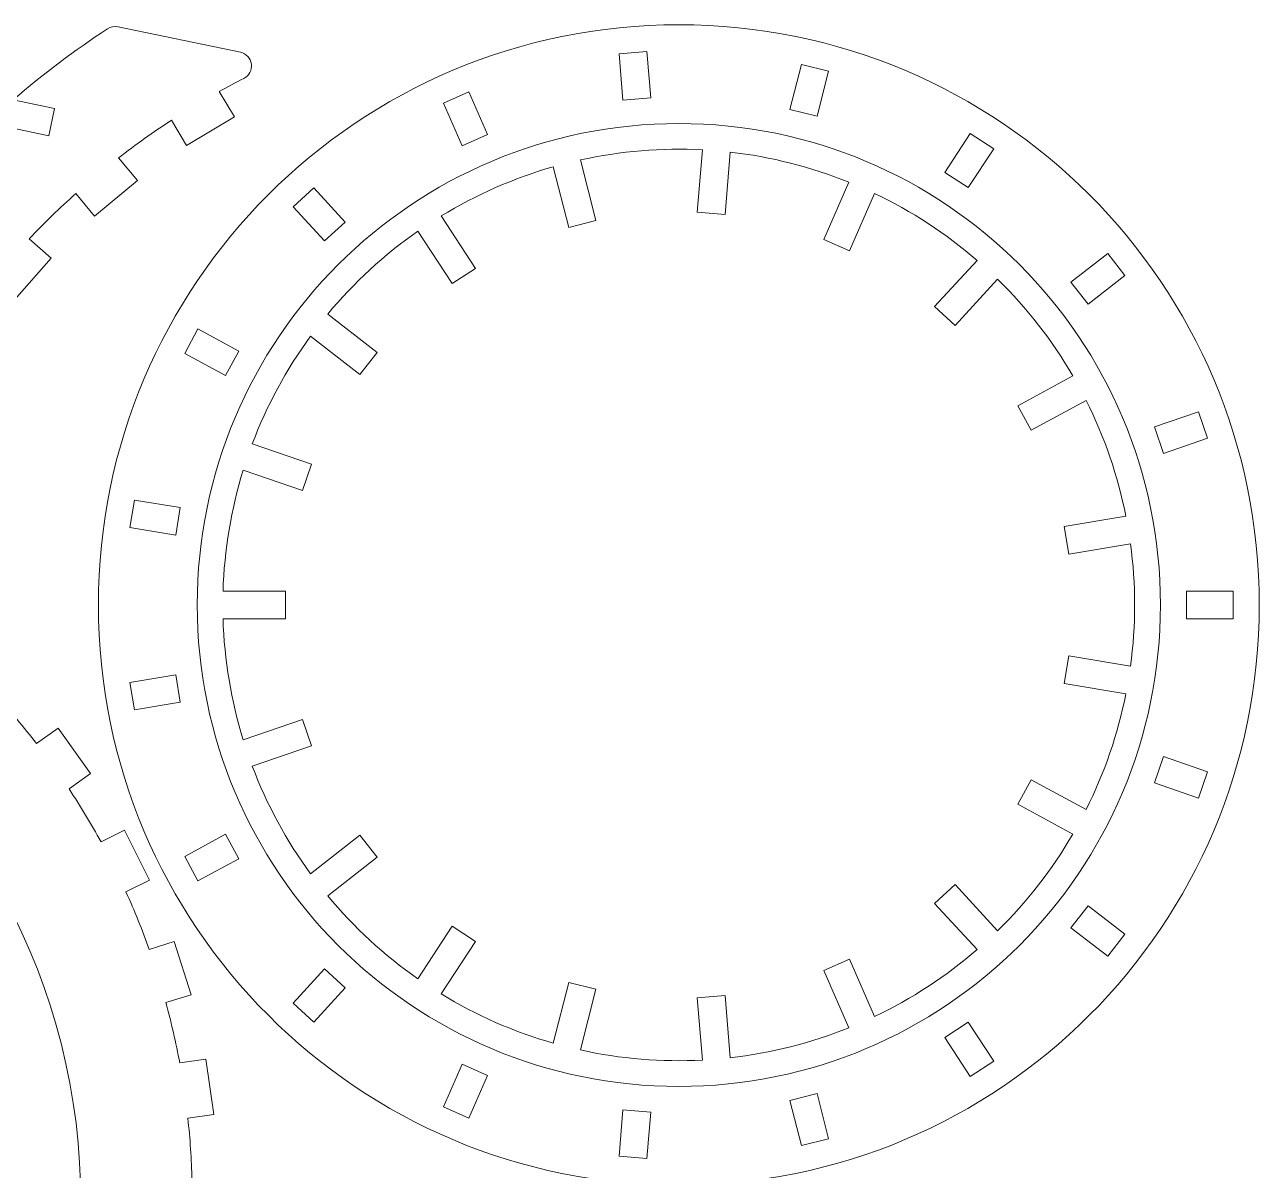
# Model space of a CAD drawing. Header units: millimetres. Extents: x -356 to 356, y -196 to 196.
# Drawn here: x 206.3 to 339, y 72.6 to 195.8 of the extents above; entities that cross this region are included whole.
import ezdxf

# ---------------------------------------------------------------- set-up
doc = ezdxf.new("R2010")
doc.units = ezdxf.units.MM
doc.header["$MEASUREMENT"] = 0
doc.layers.add('Camada 1', color=7, linetype='Continuous')

msp = doc.modelspace()

# ---------------------------------------------------------------- linework, layer by layer
at = {"layer": 'Camada 1', "lineweight": 20}
for points, knots in [([(187.7214, 17.2028), (205.5258, 31.9599), (214.6102, 54.7539), (211.8368, 77.7122), (211.8368, 77.7122), (209.0635, 100.6704), (194.8126, 120.6456), (174.0063, 130.7387), (174.0063, 130.7387), (173.3967, 131.0343), (173.061, 131.702), (173.1873, 132.3676), (173.1873, 132.3676), (173.2934, 132.9272), (173.4043, 133.4857), (173.5202, 134.0431), (173.5202, 134.0431), (173.5202, 134.0431), (180.6996, 132.5417), (180.6996, 132.5417), (180.6996, 132.5417), (180.6996, 132.5417), (181.3137, 135.4782), (181.3137, 135.4782), (181.3137, 135.4782), (181.3137, 135.4782), (174.1763, 136.9708), (174.1763, 136.9708), (174.1763, 136.9708), (178.6234, 155.47), (188.4127, 172.2529), (202.3258, 185.2306), (202.3258, 185.2306), (202.3258, 185.2306), (208.915, 183.8526), (208.915, 183.8526), (208.915, 183.8526), (208.915, 183.8526), (209.5291, 186.7891), (209.5291, 186.7891), (209.5291, 186.7891), (209.5291, 186.7891), (205.0953, 187.7163), (205.0953, 187.7163), (205.0953, 187.7163), (208.3004, 190.4837), (211.6831, 193.0384), (215.2221, 195.3637), (215.2221, 195.3637), (215.5555, 195.5828), (215.9624, 195.66), (216.3529, 195.5784), (216.3529, 195.5784), (216.3529, 195.5784), (229.5051, 192.8279), (229.5051, 192.8279), (229.5051, 192.8279), (230.1279, 192.6976), (230.6007, 192.1887), (230.6849, 191.5581), (230.6849, 191.5581), (230.7691, 190.9274), (230.4462, 190.3124), (229.8794, 190.0233), (229.8794, 190.0233), (228.9872, 189.5684), (228.1031, 189.0978), (227.2275, 188.6116), (227.2275, 188.6116), (227.2275, 188.6116), (228.8575, 185.9056), (228.8575, 185.9056), (228.8575, 185.9056), (228.8575, 185.9056), (223.718, 182.8097), (223.718, 182.8097), (223.718, 182.8097), (223.718, 182.8097), (222.088, 185.5157), (222.088, 185.5157), (222.088, 185.5157), (220.143, 184.2484), (218.2506, 182.902), (216.4158, 181.4798), (216.4158, 181.4798), (216.4158, 181.4798), (218.4382, 179.0528), (218.4382, 179.0528), (218.4382, 179.0528), (218.4382, 179.0528), (213.8286, 175.2119), (213.8286, 175.2119), (213.8286, 175.2119), (213.8286, 175.2119), (211.8063, 177.639), (211.8063, 177.639), (211.8063, 177.639), (210.0764, 176.0909), (208.4107, 174.4726), (206.8132, 172.7881), (206.8132, 172.7881), (206.8132, 172.7881), (209.1808, 170.6966), (209.1808, 170.6966), (209.1808, 170.6966), (209.1808, 170.6966), (205.2084, 166.1999), (205.2084, 166.1999), (205.2084, 166.1999), (205.2084, 166.1999), (202.8408, 168.2915), (202.8408, 168.2915), (202.8408, 168.2915), (201.3662, 166.4986), (199.9657, 164.646), (198.6427, 162.7384), (198.6427, 162.7384), (198.6427, 162.7384), (201.3005, 161.0308), (201.3005, 161.0308), (201.3005, 161.0308), (201.3005, 161.0308), (198.0573, 155.9829), (198.0573, 155.9829), (198.0573, 155.9829), (198.0573, 155.9829), (195.3996, 157.6904), (195.3996, 157.6904), (195.3996, 157.6904), (194.2145, 155.6942), (193.1116, 153.6504), (192.0939, 151.5639), (192.0939, 151.5639), (192.0939, 151.5639), (194.9803, 150.28), (194.9803, 150.28), (194.9803, 150.28), (194.9803, 150.28), (192.5418, 144.7979), (192.5418, 144.7979), (192.5418, 144.7979), (192.5418, 144.7979), (189.6554, 146.0818), (189.6554, 146.0818), (189.6554, 146.0818), (188.5133, 143.2492), (187.5248, 140.357), (186.694, 137.418), (186.694, 137.418), (187.5437, 136.8875), (188.3833, 136.3411), (189.2125, 135.7791), (189.2125, 135.7791), (189.2125, 135.7791), (190.8876, 138.0613), (190.8876, 138.0613), (190.8876, 138.0613), (190.8876, 138.0613), (195.7246, 134.5111), (195.7246, 134.5111), (195.7246, 134.5111), (195.7246, 134.5111), (194.0494, 132.2288), (194.0494, 132.2288), (194.0494, 132.2288), (195.7894, 130.8484), (197.4712, 129.396), (199.0904, 127.8757), (199.0904, 127.8757), (199.0904, 127.8757), (201.1043, 129.8653), (201.1043, 129.8653), (201.1043, 129.8653), (201.1043, 129.8653), (205.3211, 125.5969), (205.3211, 125.5969), (205.3211, 125.5969), (205.3211, 125.5969), (203.3071, 123.6073), (203.3071, 123.6073), (203.3071, 123.6073), (204.8077, 121.9698), (206.2395, 120.2705), (207.5988, 118.5139), (207.5988, 118.5139), (207.5988, 118.5139), (209.9011, 120.1611), (209.9011, 120.1611), (209.9011, 120.1611), (209.9011, 120.1611), (213.3924, 115.2814), (213.3924, 115.2814), (213.3924, 115.2814), (213.3924, 115.2814), (211.09, 113.6342), (211.09, 113.6342), (211.09, 113.6342), (212.3137, 111.7806), (213.4597, 109.8769), (214.5251, 107.9279), (214.5251, 107.9279), (214.5251, 107.9279), (217.0584, 109.1916), (217.0584, 109.1916), (217.0584, 109.1916), (217.0584, 109.1916), (219.7366, 103.8226), (219.7366, 103.8226), (219.7366, 103.8226), (219.7366, 103.8226), (217.2034, 102.5589), (217.2034, 102.5589), (217.2034, 102.5589), (218.1197, 100.5356), (218.9513, 98.475), (219.6961, 96.3824), (219.6961, 96.3824), (219.6961, 96.3824), (222.3969, 97.2311), (222.3969, 97.2311), (222.3969, 97.2311), (222.3969, 97.2311), (224.1953, 91.5069), (224.1953, 91.5069), (224.1953, 91.5069), (224.1953, 91.5069), (221.4946, 90.6584), (221.4946, 90.6584), (221.4946, 90.6584), (222.0804, 88.5159), (222.5768, 86.35), (222.9824, 84.1663), (222.9824, 84.1663), (222.9824, 84.1663), (225.7831, 84.5785), (225.7831, 84.5785), (225.7831, 84.5785), (225.7831, 84.5785), (226.6568, 78.6425), (226.6568, 78.6425), (226.6568, 78.6425), (226.6568, 78.6425), (223.8561, 78.2302), (223.8561, 78.2302), (223.8561, 78.2302), (224.0969, 76.0222), (224.2457, 73.8051), (224.302, 71.5847), (224.302, 71.5847), (224.302, 71.5847), (227.1326, 71.5503), (227.1326, 71.5503), (227.1326, 71.5503), (227.1326, 71.5503), (227.0597, 65.5508), (227.0597, 65.5508), (227.0597, 65.5508), (227.0597, 65.5508), (224.2289, 65.5852), (224.2289, 65.5852), (224.2289, 65.5852), (224.1187, 63.3667), (223.916, 61.154), (223.6217, 58.9525), (223.6217, 58.9525), (223.6217, 58.9525), (226.4115, 58.4723), (226.4115, 58.4723), (226.4115, 58.4723), (226.4115, 58.4723), (225.3938, 52.5592), (225.3938, 52.5592), (225.3938, 52.5592), (225.3938, 52.5592), (222.6038, 53.0395), (222.6038, 53.0395), (222.6038, 53.0395), (222.1452, 50.8662), (221.5964, 48.713), (220.9585, 46.5854), (220.9585, 46.5854), (220.9585, 46.5854), (223.6379, 45.6714), (223.6379, 45.6714), (223.6379, 45.6714), (223.6379, 45.6714), (221.7008, 39.9928), (221.7008, 39.9928), (221.7008, 39.9928), (221.7008, 39.9928), (219.0214, 40.9068), (219.0214, 40.9068), (219.0214, 40.9068), (218.226, 38.833), (217.3445, 36.7932), (216.3792, 34.7927), (216.3792, 34.7927), (216.3792, 34.7927), (218.881, 33.4679), (218.881, 33.4679), (218.881, 33.4679), (218.881, 33.4679), (216.0729, 28.1655), (216.0729, 28.1655), (216.0729, 28.1655), (216.0729, 28.1655), (213.5711, 29.4905), (213.5711, 29.4905), (213.5711, 29.4905), (212.4587, 27.568), (211.2667, 25.6927), (209.9982, 23.8694), (209.9982, 23.8694), (209.9982, 23.8694), (212.2599, 22.1667), (212.2599, 22.1667), (212.2599, 22.1667), (212.2599, 22.1667), (208.6511, 17.3733), (208.6511, 17.3733), (208.6511, 17.3733), (208.6511, 17.3733), (206.3894, 19.0761), (206.3894, 19.0761), (206.3894, 19.0761), (204.9878, 17.3531), (203.5151, 15.6891), (201.9751, 14.0885), (201.9751, 14.0885), (201.9751, 14.0885), (203.94, 12.0506), (203.94, 12.0506), (203.94, 12.0506), (203.94, 12.0506), (199.6207, 7.886), (199.6207, 7.886), (199.6207, 7.886), (199.6207, 7.886), (197.6558, 9.924), (197.6558, 9.924), (197.6558, 9.924), (196.9091, 9.2563), (196.15, 8.6027), (195.3787, 7.9635), (195.3787, 7.9635), (194.4155, 7.1651), (193.4666, 6.3496), (192.5324, 5.5172), (192.5324, 5.5172), (192.5324, 5.5172), (194.6897, 3.231), (194.6897, 3.231), (194.6897, 3.231), (194.6897, 3.231), (190.3259, -0.8868), (190.3259, -0.8868), (190.3259, -0.8868), (190.3259, -0.8868), (188.1686, 1.3994), (188.1686, 1.3994), (188.1686, 1.3994), (186.4292, -0.3385), (184.7515, -2.137), (183.1383, -3.9927), (183.1383, -3.9927), (183.1383, -3.9927), (185.5686, -5.9863), (185.5686, -5.9863), (185.5686, -5.9863), (185.5686, -5.9863), (181.7633, -10.6251), (181.7633, -10.6251), (181.7633, -10.6251), (181.7633, -10.6251), (179.333, -8.6315), (179.333, -8.6315), (179.333, -8.6315), (177.8285, -10.5764), (176.3928, -12.5735), (175.0285, -14.619), (175.0285, -14.619), (175.0285, -14.619), (177.6924, -16.2877), (177.6924, -16.2877), (177.6924, -16.2877), (177.6924, -16.2877), (174.5073, -21.3725), (174.5073, -21.3725), (174.5073, -21.3725), (174.5073, -21.3725), (171.8434, -19.7038), (171.8434, -19.7038), (171.8434, -19.7038), (170.5983, -21.824), (169.4279, -23.9874), (168.3346, -26.1897), (168.3346, -26.1897), (168.3346, -26.1897), (171.1889, -27.5063), (171.1889, -27.5063), (171.1889, -27.5063), (171.1889, -27.5063), (168.6756, -32.9546), (168.6756, -32.9546), (168.6756, -32.9546), (168.6756, -32.9546), (165.8213, -31.6379), (165.8213, -31.6379), (165.8213, -31.6379), (164.8556, -33.8992), (163.9696, -36.1936), (163.1649, -38.517), (163.1649, -38.517), (163.1649, -38.517), (166.1633, -39.4603), (166.1633, -39.4603), (166.1633, -39.4603), (166.1633, -39.4603), (164.3626, -45.1838), (164.3626, -45.1838), (164.3626, -45.1838), (164.3626, -45.1838), (161.3642, -44.2404), (161.3642, -44.2404), (161.3642, -44.2404), (160.6936, -46.606), (160.1063, -48.9945), (159.6033, -51.4013), (159.6033, -51.4013), (159.6033, -51.4013), (162.6974, -51.9561), (162.6974, -51.9561), (162.6974, -51.9561), (162.6974, -51.9561), (161.6383, -57.8618), (161.6383, -57.8618), (161.6383, -57.8618), (161.6383, -57.8618), (158.5444, -57.3071), (158.5444, -57.3071), (158.5444, -57.3071), (158.1798, -59.7387), (157.9007, -62.1823), (157.7076, -64.6336), (157.7076, -64.6336), (157.7076, -64.6336), (160.847, -64.7908), (160.847, -64.7908), (160.847, -64.7908), (160.847, -64.7908), (160.5469, -70.7832), (160.5469, -70.7832), (160.5469, -70.7832), (160.5469, -70.7832), (157.4076, -70.6261), (157.4076, -70.6261), (157.4076, -70.6261), (157.3548, -73.0843), (157.3885, -75.5437), (157.5084, -77.9996), (157.5084, -77.9996), (157.5084, -77.9996), (160.6423, -77.7566), (160.6423, -77.7566), (160.6423, -77.7566), (160.6423, -77.7566), (161.106, -83.7386), (161.106, -83.7386), (161.106, -83.7386), (161.106, -83.7386), (157.9721, -83.9815), (157.9721, -83.9815), (157.9721, -83.9815), (158.2321, -86.4266), (158.578, -88.8617), (159.009, -91.2825), (159.009, -91.2825), (159.009, -91.2825), (162.0866, -90.6433), (162.0866, -90.6433), (162.0866, -90.6433), (162.0866, -90.6433), (163.3066, -96.518), (163.3066, -96.518), (163.3066, -96.518), (163.3066, -96.518), (160.229, -97.1571), (160.229, -97.1571), (160.229, -97.1571), (160.7976, -99.5494), (161.4499, -101.9208), (162.1849, -104.2671), (162.1849, -104.2671), (162.1849, -104.2671), (165.1565, -103.2421), (165.1565, -103.2421), (165.1565, -103.2421), (165.1565, -103.2421), (167.1129, -108.9142), (167.1129, -108.9142), (167.1129, -108.9142), (167.1129, -108.9142), (164.1415, -109.9392), (164.1415, -109.9392), (164.1415, -109.9392), (165.0094, -112.2397), (165.9578, -114.5091), (166.985, -116.7431), (166.985, -116.7431), (166.985, -116.7431), (169.8021, -115.3488), (169.8021, -115.3488), (169.8021, -115.3488), (169.8021, -115.3488), (172.4634, -120.7264), (172.4634, -120.7264), (172.4634, -120.7264), (172.4634, -120.7264), (167.086, -123.3877), (167.086, -123.3877), (167.086, -123.3877), (167.086, -123.3877), (165.1765, -123.7067), (165.1765, -123.7067), (165.1765, -123.7067), (165.1765, -123.7067), (165.7906, -120.7703), (165.7906, -120.7703), (165.7906, -120.7703), (165.7906, -120.7703), (163.0366, -120.1943), (163.0366, -120.1943), (163.0366, -120.1943), (163.0366, -120.1943), (162.4225, -123.1308), (162.4225, -123.1308), (162.4225, -123.1308), (162.4225, -123.1308), (157.5284, -122.1073), (157.5284, -122.1073), (157.5284, -122.1073), (157.5284, -122.1073), (158.1425, -119.1708), (158.1425, -119.1708), (158.1425, -119.1708), (158.1425, -119.1708), (155.3884, -118.5949), (155.3884, -118.5949), (155.3884, -118.5949), (154.9034, -118.4935), (154.4997, -118.1591), (154.3099, -117.7013), (154.3099, -117.7013), (148.7376, -104.2656), (145.8307, -90.2451), (145.4259, -76.3051), (145.4259, -76.3051), (145.3866, -74.9547), (145.3706, -73.6032), (145.3785, -72.2522), (145.3785, -72.2522), (145.3804, -71.9156), (145.3838, -71.5789), (145.3887, -71.2423), (145.3887, -71.2423), (145.3947, -70.8212), (145.4029, -70.4004), (145.4136, -69.9796), (145.4136, -69.9796), (145.44, -68.9272), (145.4805, -67.8754), (145.5354, -66.8253), (145.5354, -66.8253), (145.5636, -66.2869), (145.5951, -65.7486), (145.6308, -65.2108), (145.6308, -65.2108), (145.7652, -63.1784), (145.9521, -61.1498), (146.1921, -59.1271), (146.1921, -59.1271), (149.6483, -29.9939), (164.0119, -2.4485), (187.7214, 17.2028)], [0, 0, 0, 0, 0.00680272, 0.00680272, 0.00680272, 0.00680272, 0.01360544, 0.01360544, 0.01360544, 0.01360544, 0.02040816, 0.02040816, 0.02040816, 0.02040816, 0.02721088, 0.02721088, 0.02721088, 0.02721088, 0.03401361, 0.03401361, 0.03401361, 0.03401361, 0.04081633, 0.04081633, 0.04081633, 0.04081633, 0.04761905, 0.04761905, 0.04761905, 0.04761905, 0.05442177, 0.05442177, 0.05442177, 0.05442177, 0.06122449, 0.06122449, 0.06122449, 0.06122449, 0.06802721, 0.06802721, 0.06802721, 0.06802721, 0.07482993, 0.07482993, 0.07482993, 0.07482993, 0.08163265, 0.08163265, 0.08163265, 0.08163265, 0.08843537, 0.08843537, 0.08843537, 0.08843537, 0.0952381, 0.0952381, 0.0952381, 0.0952381, 0.10204082, 0.10204082, 0.10204082, 0.10204082, 0.10884354, 0.10884354, 0.10884354, 0.10884354, 0.11564626, 0.11564626, 0.11564626, 0.11564626, 0.12244898, 0.12244898, 0.12244898, 0.12244898, 0.1292517, 0.1292517, 0.1292517, 0.1292517, 0.13605442, 0.13605442, 0.13605442, 0.13605442, 0.14285714, 0.14285714, 0.14285714, 0.14285714, 0.14965986, 0.14965986, 0.14965986, 0.14965986, 0.15646259, 0.15646259, 0.15646259, 0.15646259, 0.16326531, 0.16326531, 0.16326531, 0.16326531, 0.17006803, 0.17006803, 0.17006803, 0.17006803, 0.17687075, 0.17687075, 0.17687075, 0.17687075, 0.18367347, 0.18367347, 0.18367347, 0.18367347, 0.19047619, 0.19047619, 0.19047619, 0.19047619, 0.19727891, 0.19727891, 0.19727891, 0.19727891, 0.20408163, 0.20408163, 0.20408163, 0.20408163, 0.21088435, 0.21088435, 0.21088435, 0.21088435, 0.21768707, 0.21768707, 0.21768707, 0.21768707, 0.2244898, 0.2244898, 0.2244898, 0.2244898, 0.23129252, 0.23129252, 0.23129252, 0.23129252, 0.23809524, 0.23809524, 0.23809524, 0.23809524, 0.24489796, 0.24489796, 0.24489796, 0.24489796, 0.25170068, 0.25170068, 0.25170068, 0.25170068, 0.2585034, 0.2585034, 0.2585034, 0.2585034, 0.26530612, 0.26530612, 0.26530612, 0.26530612, 0.27210884, 0.27210884, 0.27210884, 0.27210884, 0.27891156, 0.27891156, 0.27891156, 0.27891156, 0.28571429, 0.28571429, 0.28571429, 0.28571429, 0.29251701, 0.29251701, 0.29251701, 0.29251701, 0.29931973, 0.29931973, 0.29931973, 0.29931973, 0.30612245, 0.30612245, 0.30612245, 0.30612245, 0.31292517, 0.31292517, 0.31292517, 0.31292517, 0.31972789, 0.31972789, 0.31972789, 0.31972789, 0.32653061, 0.32653061, 0.32653061, 0.32653061, 0.33333333, 0.33333333, 0.33333333, 0.33333333, 0.34013605, 0.34013605, 0.34013605, 0.34013605, 0.34693878, 0.34693878, 0.34693878, 0.34693878, 0.3537415, 0.3537415, 0.3537415, 0.3537415, 0.36054422, 0.36054422, 0.36054422, 0.36054422, 0.36734694, 0.36734694, 0.36734694, 0.36734694, 0.37414966, 0.37414966, 0.37414966, 0.37414966, 0.38095238, 0.38095238, 0.38095238, 0.38095238, 0.3877551, 0.3877551, 0.3877551, 0.3877551, 0.39455782, 0.39455782, 0.39455782, 0.39455782, 0.40136054, 0.40136054, 0.40136054, 0.40136054, 0.40816327, 0.40816327, 0.40816327, 0.40816327, 0.41496599, 0.41496599, 0.41496599, 0.41496599, 0.42176871, 0.42176871, 0.42176871, 0.42176871, 0.42857143, 0.42857143, 0.42857143, 0.42857143, 0.43537415, 0.43537415, 0.43537415, 0.43537415, 0.44217687, 0.44217687, 0.44217687, 0.44217687, 0.44897959, 0.44897959, 0.44897959, 0.44897959, 0.45578231, 0.45578231, 0.45578231, 0.45578231, 0.46258503, 0.46258503, 0.46258503, 0.46258503, 0.46938776, 0.46938776, 0.46938776, 0.46938776, 0.47619048, 0.47619048, 0.47619048, 0.47619048, 0.4829932, 0.4829932, 0.4829932, 0.4829932, 0.48979592, 0.48979592, 0.48979592, 0.48979592, 0.49659864, 0.49659864, 0.49659864, 0.49659864, 0.50340136, 0.50340136, 0.50340136, 0.50340136, 0.51020408, 0.51020408, 0.51020408, 0.51020408, 0.5170068, 0.5170068, 0.5170068, 0.5170068, 0.52380952, 0.52380952, 0.52380952, 0.52380952, 0.53061224, 0.53061224, 0.53061224, 0.53061224, 0.53741497, 0.53741497, 0.53741497, 0.53741497, 0.54421769, 0.54421769, 0.54421769, 0.54421769, 0.55102041, 0.55102041, 0.55102041, 0.55102041, 0.55782313, 0.55782313, 0.55782313, 0.55782313, 0.56462585, 0.56462585, 0.56462585, 0.56462585, 0.57142857, 0.57142857, 0.57142857, 0.57142857, 0.57823129, 0.57823129, 0.57823129, 0.57823129, 0.58503401, 0.58503401, 0.58503401, 0.58503401, 0.59183673, 0.59183673, 0.59183673, 0.59183673, 0.59863946, 0.59863946, 0.59863946, 0.59863946, 0.60544218, 0.60544218, 0.60544218, 0.60544218, 0.6122449, 0.6122449, 0.6122449, 0.6122449, 0.61904762, 0.61904762, 0.61904762, 0.61904762, 0.62585034, 0.62585034, 0.62585034, 0.62585034, 0.63265306, 0.63265306, 0.63265306, 0.63265306, 0.63945578, 0.63945578, 0.63945578, 0.63945578, 0.6462585, 0.6462585, 0.6462585, 0.6462585, 0.65306122, 0.65306122, 0.65306122, 0.65306122, 0.65986395, 0.65986395, 0.65986395, 0.65986395, 0.66666667, 0.66666667, 0.66666667, 0.66666667, 0.67346939, 0.67346939, 0.67346939, 0.67346939, 0.68027211, 0.68027211, 0.68027211, 0.68027211, 0.68707483, 0.68707483, 0.68707483, 0.68707483, 0.69387755, 0.69387755, 0.69387755, 0.69387755, 0.70068027, 0.70068027, 0.70068027, 0.70068027, 0.70748299, 0.70748299, 0.70748299, 0.70748299, 0.71428571, 0.71428571, 0.71428571, 0.71428571, 0.72108844, 0.72108844, 0.72108844, 0.72108844, 0.72789116, 0.72789116, 0.72789116, 0.72789116, 0.73469388, 0.73469388, 0.73469388, 0.73469388, 0.7414966, 0.7414966, 0.7414966, 0.7414966, 0.74829932, 0.74829932, 0.74829932, 0.74829932, 0.75510204, 0.75510204, 0.75510204, 0.75510204, 0.76190476, 0.76190476, 0.76190476, 0.76190476, 0.76870748, 0.76870748, 0.76870748, 0.76870748, 0.7755102, 0.7755102, 0.7755102, 0.7755102, 0.78231293, 0.78231293, 0.78231293, 0.78231293, 0.78911565, 0.78911565, 0.78911565, 0.78911565, 0.79591837, 0.79591837, 0.79591837, 0.79591837, 0.80272109, 0.80272109, 0.80272109, 0.80272109, 0.80952381, 0.80952381, 0.80952381, 0.80952381, 0.81632653, 0.81632653, 0.81632653, 0.81632653, 0.82312925, 0.82312925, 0.82312925, 0.82312925, 0.82993197, 0.82993197, 0.82993197, 0.82993197, 0.83673469, 0.83673469, 0.83673469, 0.83673469, 0.84353741, 0.84353741, 0.84353741, 0.84353741, 0.85034014, 0.85034014, 0.85034014, 0.85034014, 0.85714286, 0.85714286, 0.85714286, 0.85714286, 0.86394558, 0.86394558, 0.86394558, 0.86394558, 0.8707483, 0.8707483, 0.8707483, 0.8707483, 0.87755102, 0.87755102, 0.87755102, 0.87755102, 0.88435374, 0.88435374, 0.88435374, 0.88435374, 0.89115646, 0.89115646, 0.89115646, 0.89115646, 0.89795918, 0.89795918, 0.89795918, 0.89795918, 0.9047619, 0.9047619, 0.9047619, 0.9047619, 0.91156463, 0.91156463, 0.91156463, 0.91156463, 0.91836735, 0.91836735, 0.91836735, 0.91836735, 0.92517007, 0.92517007, 0.92517007, 0.92517007, 0.93197279, 0.93197279, 0.93197279, 0.93197279, 0.93877551, 0.93877551, 0.93877551, 0.93877551, 0.94557823, 0.94557823, 0.94557823, 0.94557823, 0.95238095, 0.95238095, 0.95238095, 0.95238095, 0.95918367, 0.95918367, 0.95918367, 0.95918367, 0.96598639, 0.96598639, 0.96598639, 0.96598639, 0.97278912, 0.97278912, 0.97278912, 0.97278912, 0.97959184, 0.97959184, 0.97959184, 0.97959184, 0.98639456, 0.98639456, 0.98639456, 0.98639456, 1, 1, 1, 1]), ([(339.0147, 133.408), (339.0147, 167.865), (311.0818, 195.7979), (276.6249, 195.798), (276.6249, 195.798), (242.1679, 195.798), (214.2349, 167.8652), (214.2348, 133.4082), (214.2348, 133.4082), (214.2348, 98.9513), (242.1676, 71.0183), (276.6246, 71.0181), (276.6246, 71.0181), (311.0814, 71.018), (339.0145, 98.9508), (339.0147, 133.408)], [0, 0, 0, 0, 0.2, 0.2, 0.2, 0.2, 0.4, 0.4, 0.4, 0.4, 0.6, 0.6, 0.6, 0.6, 1, 1, 1, 1]), ([(273.1999, 192.9047), (273.1999, 192.9047), (273.6128, 187.9218), (273.6128, 187.9218), (273.6128, 187.9218), (273.6128, 187.9218), (270.623, 187.6741), (270.623, 187.6741), (270.623, 187.6741), (270.623, 187.6741), (270.2101, 192.657), (270.2101, 192.657), (270.2101, 192.657), (270.2101, 192.657), (273.1999, 192.9047), (273.1999, 192.9047)], [0, 0, 0, 0, 0.2, 0.2, 0.2, 0.2, 0.4, 0.4, 0.4, 0.4, 0.6, 0.6, 0.6, 0.6, 1, 1, 1, 1]), ([(292.7039, 190.7931), (292.7039, 190.7931), (291.4765, 185.9461), (291.4765, 185.9461), (291.4765, 185.9461), (291.4765, 185.9461), (288.5683, 186.6826), (288.5683, 186.6826), (288.5683, 186.6826), (288.5683, 186.6826), (289.7957, 191.5296), (289.7957, 191.5296), (289.7957, 191.5296), (289.7957, 191.5296), (292.7039, 190.7931), (292.7039, 190.7931)], [0, 0, 0, 0, 0.2, 0.2, 0.2, 0.2, 0.4, 0.4, 0.4, 0.4, 0.6, 0.6, 0.6, 0.6, 1, 1, 1, 1]), ([(254.0669, 188.569), (254.0669, 188.569), (256.0754, 183.9901), (256.0754, 183.9901), (256.0754, 183.9901), (256.0754, 183.9901), (253.3281, 182.785), (253.3281, 182.785), (253.3281, 182.785), (253.3281, 182.785), (251.3196, 187.3639), (251.3196, 187.3639), (251.3196, 187.3639), (251.3196, 187.3639), (254.0669, 188.569), (254.0669, 188.569)], [0, 0, 0, 0, 0.2, 0.2, 0.2, 0.2, 0.4, 0.4, 0.4, 0.4, 0.6, 0.6, 0.6, 0.6, 1, 1, 1, 1]), ([(276.6249, 185.1707), (305.2125, 185.1707), (328.3874, 161.9957), (328.3874, 133.4077), (328.3874, 133.4077), (328.3873, 104.8201), (305.2122, 81.6452), (276.6246, 81.6454), (276.6246, 81.6454), (248.0368, 81.6455), (224.862, 104.8205), (224.8621, 133.4081), (224.8621, 133.4081), (224.8621, 161.9959), (248.0371, 185.1708), (276.6249, 185.1707)], [0, 0, 0, 0, 0.2, 0.2, 0.2, 0.2, 0.4, 0.4, 0.4, 0.4, 0.6, 0.6, 0.6, 0.6, 1, 1, 1, 1]), ([(310.4656, 182.4629), (310.4656, 182.4629), (307.7309, 178.2771), (307.7309, 178.2771), (307.7309, 178.2771), (307.7309, 178.2771), (305.2194, 179.9179), (305.2194, 179.9179), (305.2194, 179.9179), (305.2194, 179.9179), (307.9541, 184.1037), (307.9541, 184.1037), (307.9541, 184.1037), (307.9541, 184.1037), (310.4656, 182.4629), (310.4656, 182.4629)], [0, 0, 0, 0, 0.2, 0.2, 0.2, 0.2, 0.4, 0.4, 0.4, 0.4, 0.6, 0.6, 0.6, 0.6, 1, 1, 1, 1]), ([(318.9734, 158.0377), (316.7578, 161.8483), (314.0382, 165.3424), (310.8881, 168.4257), (310.8881, 168.4257), (310.8881, 168.4257), (306.3289, 163.473), (306.3289, 163.473), (306.3289, 163.473), (306.3289, 163.473), (304.1217, 165.5048), (304.1217, 165.5048), (304.1217, 165.5048), (304.1217, 165.5048), (308.681, 170.4575), (308.681, 170.4575), (308.681, 170.4575), (305.3481, 173.3422), (301.6413, 175.764), (297.6608, 177.6573), (297.6608, 177.6573), (297.6608, 177.6573), (294.9567, 171.4926), (294.9567, 171.4926), (294.9567, 171.4926), (294.9567, 171.4926), (292.2094, 172.6977), (292.2094, 172.6977), (292.2094, 172.6977), (292.2094, 172.6977), (294.9135, 178.8624), (294.9135, 178.8624), (294.9135, 178.8624), (290.8246, 180.5086), (286.5323, 181.5956), (282.1527, 182.0939), (282.1527, 182.0939), (282.1527, 182.0939), (281.5968, 175.3852), (281.5968, 175.3852), (281.5968, 175.3852), (281.5968, 175.3852), (278.607, 175.6329), (278.607, 175.6329), (278.607, 175.6329), (278.607, 175.6329), (279.1629, 182.3416), (279.1629, 182.3416), (279.1629, 182.3416), (274.7611, 182.571), (270.3484, 182.2053), (266.0443, 181.2546), (266.0443, 181.2546), (266.0443, 181.2546), (267.6968, 174.7289), (267.6968, 174.7289), (267.6968, 174.7289), (267.6968, 174.7289), (264.7886, 173.9924), (264.7886, 173.9924), (264.7886, 173.9924), (264.7886, 173.9924), (263.1361, 180.5181), (263.1361, 180.5181), (263.1361, 180.5181), (258.8982, 179.3058), (254.8433, 177.5271), (251.0812, 175.2304), (251.0812, 175.2304), (251.0812, 175.2304), (254.7631, 169.5948), (254.7631, 169.5948), (254.7631, 169.5948), (254.7631, 169.5948), (252.2516, 167.9539), (252.2516, 167.9539), (252.2516, 167.9539), (252.2516, 167.9539), (248.5697, 173.5895), (248.5697, 173.5895), (248.5697, 173.5895), (244.9551, 171.0668), (241.6974, 168.0679), (238.8849, 164.674), (238.8849, 164.674), (238.8849, 164.674), (244.1971, 160.5393), (244.1971, 160.5393), (244.1971, 160.5393), (244.1971, 160.5393), (242.3545, 158.1719), (242.3545, 158.1719), (242.3545, 158.1719), (242.3545, 158.1719), (237.0422, 162.3066), (237.0422, 162.3066), (237.0422, 162.3066), (234.4426, 158.7469), (232.3352, 154.8528), (230.777, 150.7295), (230.777, 150.7295), (230.777, 150.7295), (237.144, 148.5438), (237.144, 148.5438), (237.144, 148.5438), (237.144, 148.5438), (236.1699, 145.7063), (236.1699, 145.7063), (236.1699, 145.7063), (236.1699, 145.7063), (229.8029, 147.8921), (229.8029, 147.8921), (229.8029, 147.8921), (228.5, 143.6812), (227.7712, 139.3138), (227.6363, 134.908), (227.6363, 134.908), (227.6363, 134.908), (234.368, 134.908), (234.368, 134.908), (234.368, 134.908), (234.368, 134.908), (234.368, 131.908), (234.368, 131.908), (234.368, 131.908), (234.368, 131.908), (227.6363, 131.908), (227.6363, 131.908), (227.6363, 131.908), (227.7712, 127.5022), (228.5, 123.1348), (229.8029, 118.9239), (229.8029, 118.9239), (229.8029, 118.9239), (236.1699, 121.1097), (236.1699, 121.1097), (236.1699, 121.1097), (236.1699, 121.1097), (237.144, 118.2722), (237.144, 118.2722), (237.144, 118.2722), (237.144, 118.2722), (230.777, 116.0865), (230.777, 116.0865), (230.777, 116.0865), (232.3352, 111.9632), (234.4426, 108.0691), (237.0422, 104.5094), (237.0422, 104.5094), (237.0422, 104.5094), (242.3545, 108.6441), (242.3545, 108.6441), (242.3545, 108.6441), (242.3545, 108.6441), (244.1971, 106.2767), (244.1971, 106.2767), (244.1971, 106.2767), (244.1971, 106.2767), (238.8849, 102.142), (238.8849, 102.142), (238.8849, 102.142), (241.6974, 98.7481), (244.9551, 95.7492), (248.5697, 93.2265), (248.5697, 93.2265), (248.5697, 93.2265), (252.2516, 98.8621), (252.2516, 98.8621), (252.2516, 98.8621), (252.2516, 98.8621), (254.7631, 97.2212), (254.7631, 97.2212), (254.7631, 97.2212), (254.7631, 97.2212), (251.0812, 91.5856), (251.0812, 91.5856), (251.0812, 91.5856), (254.8433, 89.2889), (258.8982, 87.5102), (263.1361, 86.2979), (263.1361, 86.2979), (263.1361, 86.2979), (264.7886, 92.8236), (264.7886, 92.8236), (264.7886, 92.8236), (264.7886, 92.8236), (267.6968, 92.0871), (267.6968, 92.0871), (267.6968, 92.0871), (267.6968, 92.0871), (266.0443, 85.5614), (266.0443, 85.5614), (266.0443, 85.5614), (270.3484, 84.6107), (274.7611, 84.245), (279.1629, 84.4744), (279.1629, 84.4744), (279.1629, 84.4744), (278.607, 91.1831), (278.607, 91.1831), (278.607, 91.1831), (278.607, 91.1831), (281.5968, 91.4308), (281.5968, 91.4308), (281.5968, 91.4308), (281.5968, 91.4308), (282.1527, 84.7221), (282.1527, 84.7221), (282.1527, 84.7221), (286.5323, 85.2204), (290.8246, 86.3074), (294.9135, 87.9536), (294.9135, 87.9536), (294.9135, 87.9536), (292.2094, 94.1183), (292.2094, 94.1183), (292.2094, 94.1183), (292.2094, 94.1183), (294.9567, 95.3234), (294.9567, 95.3234), (294.9567, 95.3234), (294.9567, 95.3234), (297.6608, 89.1587), (297.6608, 89.1587), (297.6608, 89.1587), (301.6413, 91.052), (305.3481, 93.4738), (308.681, 96.3585), (308.681, 96.3585), (308.681, 96.3585), (304.1217, 101.3112), (304.1217, 101.3112), (304.1217, 101.3112), (304.1217, 101.3112), (306.3289, 103.343), (306.3289, 103.343), (306.3289, 103.343), (306.3289, 103.343), (310.8881, 98.3903), (310.8881, 98.3903), (310.8881, 98.3903), (314.0382, 101.4736), (316.7578, 104.9677), (318.9734, 108.7783), (318.9734, 108.7783), (318.9734, 108.7783), (313.053, 111.9822), (313.053, 111.9822), (313.053, 111.9822), (313.053, 111.9822), (314.4809, 114.6207), (314.4809, 114.6207), (314.4809, 114.6207), (314.4809, 114.6207), (320.4013, 111.4167), (320.4013, 111.4167), (320.4013, 111.4167), (322.3795, 115.3557), (323.8172, 119.5436), (324.6755, 123.8671), (324.6755, 123.8671), (324.6755, 123.8671), (318.0356, 124.9751), (318.0356, 124.9751), (318.0356, 124.9751), (318.0356, 124.9751), (318.5294, 127.9342), (318.5294, 127.9342), (318.5294, 127.9342), (318.5294, 127.9342), (325.1693, 126.8262), (325.1693, 126.8262), (325.1693, 126.8262), (325.7613, 131.194), (325.7613, 135.6217), (325.1693, 139.9898), (325.1693, 139.9898), (325.1693, 139.9898), (318.5294, 138.8818), (318.5294, 138.8818), (318.5294, 138.8818), (318.5294, 138.8818), (318.0356, 141.8409), (318.0356, 141.8409), (318.0356, 141.8409), (318.0356, 141.8409), (324.6755, 142.9489), (324.6755, 142.9489), (324.6755, 142.9489), (323.8172, 147.2724), (322.3795, 151.4603), (320.4013, 155.3993), (320.4013, 155.3993), (320.4013, 155.3993), (314.4809, 152.1953), (314.4809, 152.1953), (314.4809, 152.1953), (314.4809, 152.1953), (313.053, 154.8338), (313.053, 154.8338), (313.053, 154.8338), (313.053, 154.8338), (318.9734, 158.0377), (318.9734, 158.0377)], [0, 0, 0, 0, 0.01298701, 0.01298701, 0.01298701, 0.01298701, 0.02597403, 0.02597403, 0.02597403, 0.02597403, 0.03896104, 0.03896104, 0.03896104, 0.03896104, 0.05194805, 0.05194805, 0.05194805, 0.05194805, 0.06493506, 0.06493506, 0.06493506, 0.06493506, 0.07792208, 0.07792208, 0.07792208, 0.07792208, 0.09090909, 0.09090909, 0.09090909, 0.09090909, 0.1038961, 0.1038961, 0.1038961, 0.1038961, 0.11688312, 0.11688312, 0.11688312, 0.11688312, 0.12987013, 0.12987013, 0.12987013, 0.12987013, 0.14285714, 0.14285714, 0.14285714, 0.14285714, 0.15584416, 0.15584416, 0.15584416, 0.15584416, 0.16883117, 0.16883117, 0.16883117, 0.16883117, 0.18181818, 0.18181818, 0.18181818, 0.18181818, 0.19480519, 0.19480519, 0.19480519, 0.19480519, 0.20779221, 0.20779221, 0.20779221, 0.20779221, 0.22077922, 0.22077922, 0.22077922, 0.22077922, 0.23376623, 0.23376623, 0.23376623, 0.23376623, 0.24675325, 0.24675325, 0.24675325, 0.24675325, 0.25974026, 0.25974026, 0.25974026, 0.25974026, 0.27272727, 0.27272727, 0.27272727, 0.27272727, 0.28571429, 0.28571429, 0.28571429, 0.28571429, 0.2987013, 0.2987013, 0.2987013, 0.2987013, 0.31168831, 0.31168831, 0.31168831, 0.31168831, 0.32467532, 0.32467532, 0.32467532, 0.32467532, 0.33766234, 0.33766234, 0.33766234, 0.33766234, 0.35064935, 0.35064935, 0.35064935, 0.35064935, 0.36363636, 0.36363636, 0.36363636, 0.36363636, 0.37662338, 0.37662338, 0.37662338, 0.37662338, 0.38961039, 0.38961039, 0.38961039, 0.38961039, 0.4025974, 0.4025974, 0.4025974, 0.4025974, 0.41558442, 0.41558442, 0.41558442, 0.41558442, 0.42857143, 0.42857143, 0.42857143, 0.42857143, 0.44155844, 0.44155844, 0.44155844, 0.44155844, 0.45454545, 0.45454545, 0.45454545, 0.45454545, 0.46753247, 0.46753247, 0.46753247, 0.46753247, 0.48051948, 0.48051948, 0.48051948, 0.48051948, 0.49350649, 0.49350649, 0.49350649, 0.49350649, 0.50649351, 0.50649351, 0.50649351, 0.50649351, 0.51948052, 0.51948052, 0.51948052, 0.51948052, 0.53246753, 0.53246753, 0.53246753, 0.53246753, 0.54545455, 0.54545455, 0.54545455, 0.54545455, 0.55844156, 0.55844156, 0.55844156, 0.55844156, 0.57142857, 0.57142857, 0.57142857, 0.57142857, 0.58441558, 0.58441558, 0.58441558, 0.58441558, 0.5974026, 0.5974026, 0.5974026, 0.5974026, 0.61038961, 0.61038961, 0.61038961, 0.61038961, 0.62337662, 0.62337662, 0.62337662, 0.62337662, 0.63636364, 0.63636364, 0.63636364, 0.63636364, 0.64935065, 0.64935065, 0.64935065, 0.64935065, 0.66233766, 0.66233766, 0.66233766, 0.66233766, 0.67532468, 0.67532468, 0.67532468, 0.67532468, 0.68831169, 0.68831169, 0.68831169, 0.68831169, 0.7012987, 0.7012987, 0.7012987, 0.7012987, 0.71428571, 0.71428571, 0.71428571, 0.71428571, 0.72727273, 0.72727273, 0.72727273, 0.72727273, 0.74025974, 0.74025974, 0.74025974, 0.74025974, 0.75324675, 0.75324675, 0.75324675, 0.75324675, 0.76623377, 0.76623377, 0.76623377, 0.76623377, 0.77922078, 0.77922078, 0.77922078, 0.77922078, 0.79220779, 0.79220779, 0.79220779, 0.79220779, 0.80519481, 0.80519481, 0.80519481, 0.80519481, 0.81818182, 0.81818182, 0.81818182, 0.81818182, 0.83116883, 0.83116883, 0.83116883, 0.83116883, 0.84415584, 0.84415584, 0.84415584, 0.84415584, 0.85714286, 0.85714286, 0.85714286, 0.85714286, 0.87012987, 0.87012987, 0.87012987, 0.87012987, 0.88311688, 0.88311688, 0.88311688, 0.88311688, 0.8961039, 0.8961039, 0.8961039, 0.8961039, 0.90909091, 0.90909091, 0.90909091, 0.90909091, 0.92207792, 0.92207792, 0.92207792, 0.92207792, 0.93506494, 0.93506494, 0.93506494, 0.93506494, 0.94805195, 0.94805195, 0.94805195, 0.94805195, 0.96103896, 0.96103896, 0.96103896, 0.96103896, 0.97402597, 0.97402597, 0.97402597, 0.97402597, 1, 1, 1, 1]), ([(237.3784, 178.2557), (237.3784, 178.2557), (240.7648, 174.577), (240.7648, 174.577), (240.7648, 174.577), (240.7648, 174.577), (238.5577, 172.5452), (238.5577, 172.5452), (238.5577, 172.5452), (238.5577, 172.5452), (235.1713, 176.2238), (235.1713, 176.2238), (235.1713, 176.2238), (235.1713, 176.2238), (237.3784, 178.2557), (237.3784, 178.2557)], [0, 0, 0, 0, 0.2, 0.2, 0.2, 0.2, 0.4, 0.4, 0.4, 0.4, 0.6, 0.6, 0.6, 0.6, 1, 1, 1, 1]), ([(318.7718, 168.1132), (318.7718, 168.1132), (322.7175, 171.1843), (322.7175, 171.1843), (322.7175, 171.1843), (322.7175, 171.1843), (324.5601, 168.8168), (324.5601, 168.8168), (324.5601, 168.8168), (324.5601, 168.8168), (320.6144, 165.7458), (320.6144, 165.7458), (320.6144, 165.7458), (320.6144, 165.7458), (318.7718, 168.1132), (318.7718, 168.1132)], [0, 0, 0, 0, 0.2, 0.2, 0.2, 0.2, 0.4, 0.4, 0.4, 0.4, 0.6, 0.6, 0.6, 0.6, 1, 1, 1, 1]), ([(224.9429, 163.0824), (224.9429, 163.0824), (229.3403, 160.7027), (229.3403, 160.7027), (229.3403, 160.7027), (229.3403, 160.7027), (227.9124, 158.0643), (227.9124, 158.0643), (227.9124, 158.0643), (227.9124, 158.0643), (223.515, 160.444), (223.515, 160.444), (223.515, 160.444), (223.515, 160.444), (224.9429, 163.0824), (224.9429, 163.0824)], [0, 0, 0, 0, 0.2, 0.2, 0.2, 0.2, 0.4, 0.4, 0.4, 0.4, 0.6, 0.6, 0.6, 0.6, 1, 1, 1, 1]), ([(327.7569, 152.5476), (327.7569, 152.5476), (332.486, 154.1711), (332.486, 154.1711), (332.486, 154.1711), (332.486, 154.1711), (333.4601, 151.3337), (333.4601, 151.3337), (333.4601, 151.3337), (333.4601, 151.3337), (328.731, 149.7102), (328.731, 149.7102), (328.731, 149.7102), (328.731, 149.7102), (327.7569, 152.5476), (327.7569, 152.5476)], [0, 0, 0, 0, 0.2, 0.2, 0.2, 0.2, 0.4, 0.4, 0.4, 0.4, 0.6, 0.6, 0.6, 0.6, 1, 1, 1, 1]), ([(218.1079, 144.6935), (218.1079, 144.6935), (223.0397, 143.8705), (223.0397, 143.8705), (223.0397, 143.8705), (223.0397, 143.8705), (222.5459, 140.9114), (222.5459, 140.9114), (222.5459, 140.9114), (222.5459, 140.9114), (217.6141, 141.7344), (217.6141, 141.7344), (217.6141, 141.7344), (217.6141, 141.7344), (218.1079, 144.6935), (218.1079, 144.6935)], [0, 0, 0, 0, 0.2, 0.2, 0.2, 0.2, 0.4, 0.4, 0.4, 0.4, 0.6, 0.6, 0.6, 0.6, 1, 1, 1, 1]), ([(331.201, 134.908), (331.201, 134.908), (336.201, 134.908), (336.201, 134.908), (336.201, 134.908), (336.201, 134.908), (336.201, 131.908), (336.201, 131.908), (336.201, 131.908), (336.201, 131.908), (331.201, 131.908), (331.201, 131.908), (331.201, 131.908), (331.201, 131.908), (331.201, 134.908), (331.201, 134.908)], [0, 0, 0, 0, 0.2, 0.2, 0.2, 0.2, 0.4, 0.4, 0.4, 0.4, 0.6, 0.6, 0.6, 0.6, 1, 1, 1, 1]), ([(217.6141, 125.0817), (217.6141, 125.0817), (222.5459, 125.9047), (222.5459, 125.9047), (222.5459, 125.9047), (222.5459, 125.9047), (223.0397, 122.9456), (223.0397, 122.9456), (223.0397, 122.9456), (223.0397, 122.9456), (218.1079, 122.1226), (218.1079, 122.1226), (218.1079, 122.1226), (218.1079, 122.1226), (217.6141, 125.0817), (217.6141, 125.0817)], [0, 0, 0, 0, 0.2, 0.2, 0.2, 0.2, 0.4, 0.4, 0.4, 0.4, 0.6, 0.6, 0.6, 0.6, 1, 1, 1, 1]), ([(328.731, 117.1059), (328.731, 117.1059), (333.4601, 115.4824), (333.4601, 115.4824), (333.4601, 115.4824), (333.4601, 115.4824), (332.486, 112.645), (332.486, 112.645), (332.486, 112.645), (332.486, 112.645), (327.7569, 114.2685), (327.7569, 114.2685), (327.7569, 114.2685), (327.7569, 114.2685), (328.731, 117.1059), (328.731, 117.1059)], [0, 0, 0, 0, 0.2, 0.2, 0.2, 0.2, 0.4, 0.4, 0.4, 0.4, 0.6, 0.6, 0.6, 0.6, 1, 1, 1, 1]), ([(223.515, 106.3721), (223.515, 106.3721), (227.9124, 108.7518), (227.9124, 108.7518), (227.9124, 108.7518), (227.9124, 108.7518), (229.3403, 106.1134), (229.3403, 106.1134), (229.3403, 106.1134), (229.3403, 106.1134), (224.9429, 103.7337), (224.9429, 103.7337), (224.9429, 103.7337), (224.9429, 103.7337), (223.515, 106.3721), (223.515, 106.3721)], [0, 0, 0, 0, 0.2, 0.2, 0.2, 0.2, 0.4, 0.4, 0.4, 0.4, 0.6, 0.6, 0.6, 0.6, 1, 1, 1, 1]), ([(318.7718, 98.7029), (318.7718, 98.7029), (320.6144, 101.0703), (320.6144, 101.0703), (320.6144, 101.0703), (320.6144, 101.0703), (324.5601, 97.9993), (324.5601, 97.9993), (324.5601, 97.9993), (324.5601, 97.9993), (322.7175, 95.6318), (322.7175, 95.6318), (322.7175, 95.6318), (322.7175, 95.6318), (318.7718, 98.7029), (318.7718, 98.7029)], [0, 0, 0, 0, 0.2, 0.2, 0.2, 0.2, 0.4, 0.4, 0.4, 0.4, 0.6, 0.6, 0.6, 0.6, 1, 1, 1, 1]), ([(238.5577, 94.2709), (238.5577, 94.2709), (240.7648, 92.2391), (240.7648, 92.2391), (240.7648, 92.2391), (240.7648, 92.2391), (237.3784, 88.5604), (237.3784, 88.5604), (237.3784, 88.5604), (237.3784, 88.5604), (235.1713, 90.5923), (235.1713, 90.5923), (235.1713, 90.5923), (235.1713, 90.5923), (238.5577, 94.2709), (238.5577, 94.2709)], [0, 0, 0, 0, 0.2, 0.2, 0.2, 0.2, 0.4, 0.4, 0.4, 0.4, 0.6, 0.6, 0.6, 0.6, 1, 1, 1, 1]), ([(305.2194, 86.8982), (305.2194, 86.8982), (307.7309, 88.539), (307.7309, 88.539), (307.7309, 88.539), (307.7309, 88.539), (310.4656, 84.3532), (310.4656, 84.3532), (310.4656, 84.3532), (310.4656, 84.3532), (307.9541, 82.7124), (307.9541, 82.7124), (307.9541, 82.7124), (307.9541, 82.7124), (305.2194, 86.8982), (305.2194, 86.8982)], [0, 0, 0, 0, 0.2, 0.2, 0.2, 0.2, 0.4, 0.4, 0.4, 0.4, 0.6, 0.6, 0.6, 0.6, 1, 1, 1, 1]), ([(253.3281, 84.0311), (253.3281, 84.0311), (256.0754, 82.826), (256.0754, 82.826), (256.0754, 82.826), (256.0754, 82.826), (254.0669, 78.2471), (254.0669, 78.2471), (254.0669, 78.2471), (254.0669, 78.2471), (251.3196, 79.4522), (251.3196, 79.4522), (251.3196, 79.4522), (251.3196, 79.4522), (253.3281, 84.0311), (253.3281, 84.0311)], [0, 0, 0, 0, 0.2, 0.2, 0.2, 0.2, 0.4, 0.4, 0.4, 0.4, 0.6, 0.6, 0.6, 0.6, 1, 1, 1, 1]), ([(288.5683, 80.1335), (288.5683, 80.1335), (291.4765, 80.87), (291.4765, 80.87), (291.4765, 80.87), (291.4765, 80.87), (292.7039, 76.023), (292.7039, 76.023), (292.7039, 76.023), (292.7039, 76.023), (289.7957, 75.2865), (289.7957, 75.2865), (289.7957, 75.2865), (289.7957, 75.2865), (288.5683, 80.1335), (288.5683, 80.1335)], [0, 0, 0, 0, 0.2, 0.2, 0.2, 0.2, 0.4, 0.4, 0.4, 0.4, 0.6, 0.6, 0.6, 0.6, 1, 1, 1, 1]), ([(270.623, 79.142), (270.623, 79.142), (273.6128, 78.8943), (273.6128, 78.8943), (273.6128, 78.8943), (273.6128, 78.8943), (273.1999, 73.9114), (273.1999, 73.9114), (273.1999, 73.9114), (273.1999, 73.9114), (270.2101, 74.1591), (270.2101, 74.1591), (270.2101, 74.1591), (270.2101, 74.1591), (270.623, 79.142), (270.623, 79.142)], [0, 0, 0, 0, 0.2, 0.2, 0.2, 0.2, 0.4, 0.4, 0.4, 0.4, 0.6, 0.6, 0.6, 0.6, 1, 1, 1, 1])]:
    msp.add_open_spline(points, degree=3, knots=knots, dxfattribs=at)

doc.saveas('drawing.dxf')
